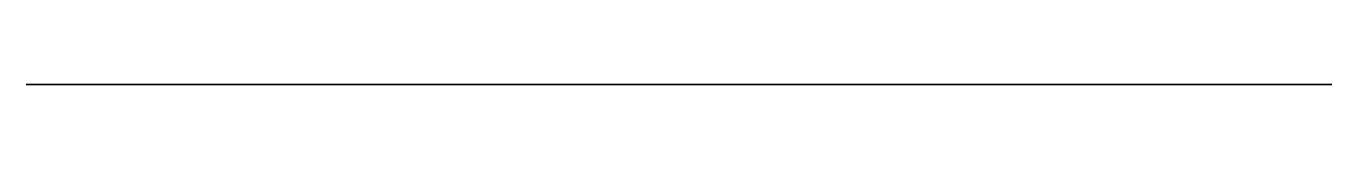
# Model space of a CAD drawing. Header units: millimetres. Extents: x 6.2 to 63.7, y 0 to 0.
import ezdxf

# ---------------------------------------------------------------- set-up
doc = ezdxf.new("R2010")
doc.units = ezdxf.units.MM
doc.layers.get('0').update_dxf_attribs({"color": 173, "true_color": 0x5858e1})

msp = doc.modelspace()

# ---------------------------------------------------------------- linework, layer by layer
at = {"color": 113, "true_color": 0x57e18f}
msp.add_polyline3d([(55.834, 0, -181.154), (54.181, 0, -181.154), (54.181, 0, -178.391), (54.181, 0, -178.383), (54.18, 0, -178.375), (54.179, 0, -178.367), (54.178, 0, -178.359), (54.176, 0, -178.352), (54.174, 0, -178.344), (54.171, 0, -178.337), (54.168, 0, -178.329), (54.165, 0, -178.322), (54.162, 0, -178.316), (54.158, 0, -178.309), (54.154, 0, -178.302), (54.149, 0, -178.296), (54.145, 0, -178.29), (54.14, 0, -178.284), (54.134, 0, -178.279), (54.129, 0, -178.274), (54.123, 0, -178.269), (54.117, 0, -178.264), (54.111, 0, -178.26), (54.105, 0, -178.255), (54.098, 0, -178.252), (54.091, 0, -178.248), (54.084, 0, -178.245), (54.077, 0, -178.242), (54.069, 0, -178.24), (54.062, 0, -178.237), (54.054, 0, -178.236), (54.046, 0, -178.234), (54.038, 0, -178.233), (54.03, 0, -178.233), (54.022, 0, -178.232), (43.049, 0, -178.232), (43.041, 0, -178.232), (43.033, 0, -178.232), (43.025, 0, -178.231), (43.017, 0, -178.229), (43.01, 0, -178.227), (43.002, 0, -178.225), (42.995, 0, -178.223), (42.987, 0, -178.22), (42.98, 0, -178.217), (42.974, 0, -178.213), (42.967, 0, -178.209), (42.96, 0, -178.205), (42.954, 0, -178.201), (42.948, 0, -178.196), (42.942, 0, -178.191), (42.937, 0, -178.186), (42.932, 0, -178.18), (42.927, 0, -178.175), (42.922, 0, -178.169), (42.918, 0, -178.162), (42.913, 0, -178.156), (42.91, 0, -178.149), (42.906, 0, -178.142), (42.903, 0, -178.135), (42.9, 0, -178.128), (42.898, 0, -178.121), (42.895, 0, -178.113), (42.894, 0, -178.106), (42.892, 0, -178.098), (42.891, 0, -178.09), (42.891, 0, -178.082), (42.89, 0, -178.074), (42.89, 0, -177.172), (42.89, 0, -177.164), (42.89, 0, -177.156), (42.889, 0, -177.148), (42.887, 0, -177.14), (42.885, 0, -177.132), (42.883, 0, -177.125), (42.881, 0, -177.117), (42.878, 0, -177.11), (42.875, 0, -177.103), (42.871, 0, -177.096), (42.867, 0, -177.09), (42.863, 0, -177.083), (42.859, 0, -177.077), (42.854, 0, -177.071), (42.849, 0, -177.065), (42.844, 0, -177.06), (42.838, 0, -177.054), (42.833, 0, -177.049), (42.827, 0, -177.045), (42.82, 0, -177.04), (42.814, 0, -177.036), (42.807, 0, -177.032), (42.8, 0, -177.029), (42.793, 0, -177.026), (42.786, 0, -177.023), (42.779, 0, -177.02), (42.771, 0, -177.018), (42.764, 0, -177.016), (42.756, 0, -177.015), (42.748, 0, -177.014), (42.74, 0, -177.013), (42.732, 0, -177.013), (39.604, 0, -177.013), (38.343, 0, -176.978), (37.086, 0, -176.877), (35.833, 0, -176.718), (34.588, 0, -176.511), (33.352, 0, -176.257), (32.128, 0, -175.952), (30.918, 0, -175.597), (29.723, 0, -175.192), (28.546, 0, -174.738), (27.388, 0, -174.236), (26.253, 0, -173.687), (25.141, 0, -173.091), (24.425, 0, -172.717), (24.058, 0, -172.549), (23.687, 0, -172.394), (23.309, 0, -172.253), (22.927, 0, -172.127), (22.54, 0, -172.016), (22.147, 0, -171.921), (21.751, 0, -171.841), (21.353, 0, -171.778), (20.953, 0, -171.73), (20.551, 0, -171.698), (20.148, 0, -171.681), (19.745, 0, -171.68), (19.342, 0, -171.695), (18.939, 0, -171.725), (18.538, 0, -171.771), (18.139, 0, -171.833), (17.744, 0, -171.91), (17.351, 0, -172.002), (16.963, 0, -172.11), (16.579, 0, -172.232), (16.2, 0, -172.37), (15.826, 0, -172.523), (15.826, 0, -170.579), (15.826, 0, -170.576), (15.825, 0, -170.572), (15.825, 0, -170.569), (15.825, 0, -170.566), (15.824, 0, -170.565), (15.824, 0, -170.564), (15.824, 0, -170.563), (15.823, 0, -170.562), (15.823, 0, -170.562), (15.823, 0, -170.562), (15.823, 0, -170.562), (15.823, 0, -170.561), (15.823, 0, -170.561), (15.823, 0, -170.561), (15.823, 0, -170.561), (15.823, 0, -170.561), (15.823, 0, -170.561), (15.822, 0, -170.561), (15.822, 0, -170.561), (15.822, 0, -170.561), (15.822, 0, -170.561), (15.822, 0, -170.561), (15.822, 0, -170.561), (15.822, 0, -170.561), (15.822, 0, -170.561), (15.822, 0, -170.561), (15.822, 0, -170.561), (15.822, 0, -170.561), (15.822, 0, -170.561), (15.822, 0, -170.561), (15.822, 0, -170.561), (15.822, 0, -170.561), (15.822, 0, -170.561), (6.406, 0, -170.561), (6.382, 0, -170.561), (6.358, 0, -170.564), (6.335, 0, -170.568), (6.324, 0, -170.57), (6.314, 0, -170.573), (6.303, 0, -170.576), (6.293, 0, -170.58), (6.283, 0, -170.584), (6.273, 0, -170.588), (6.264, 0, -170.592), (6.255, 0, -170.597), (6.246, 0, -170.602), (6.238, 0, -170.607), (6.23, 0, -170.613), (6.223, 0, -170.618), (6.215, 0, -170.624), (6.209, 0, -170.631), (6.203, 0, -170.637), (6.197, 0, -170.644), (6.192, 0, -170.651), (6.187, 0, -170.658), (6.183, 0, -170.665), (6.179, 0, -170.672), (6.176, 0, -170.68), (6.174, 0, -170.684), (6.173, 0, -170.687), (6.172, 0, -170.691), (6.171, 0, -170.695), (6.17, 0, -170.699), (6.169, 0, -170.703), (6.169, 0, -170.707), (6.168, 0, -170.711), (6.168, 0, -170.715), (6.168, 0, -170.719), (6.168, 0, -188.125), (20.453, 0, -188.125), (21.903, 0, -186.69), (47.597, 0, -186.69), (49.098, 0, -188.125), (63.688, 0, -188.125), (63.688, 0, -183.283), (63.681, 0, -183.054), (63.661, 0, -182.827), (63.628, 0, -182.602), (63.582, 0, -182.38), (63.523, 0, -182.162), (63.453, 0, -181.947), (63.37, 0, -181.737), (63.276, 0, -181.532), (63.172, 0, -181.332), (63.056, 0, -181.138), (62.93, 0, -180.949), (62.794, 0, -180.767), (62.648, 0, -180.593), (62.493, 0, -180.425), (62.328, 0, -180.265), (62.155, 0, -180.114), (61.975, 0, -179.972), (61.788, 0, -179.841), (61.595, 0, -179.721), (61.396, 0, -179.611), (61.192, 0, -179.513), (60.984, 0, -179.425), (60.772, 0, -179.349), (60.556, 0, -179.284), (60.338, 0, -179.231), (60.116, 0, -179.19), (59.892, 0, -179.16), (59.667, 0, -179.142), (59.44, 0, -179.137), (59.213, 0, -179.143), (58.985, 0, -179.162), (58.758, 0, -179.193), (58.532, 0, -179.236), (58.31, 0, -179.291), (58.093, 0, -179.358), (57.88, 0, -179.436), (57.672, 0, -179.525), (57.47, 0, -179.625), (57.273, 0, -179.735), (57.083, 0, -179.856), (56.899, 0, -179.986), (56.722, 0, -180.126), (56.553, 0, -180.276), (56.392, 0, -180.434), (56.239, 0, -180.602), (56.095, 0, -180.777), (55.96, 0, -180.962)], close=True, dxfattribs=at)

doc.saveas('drawing.dxf')
